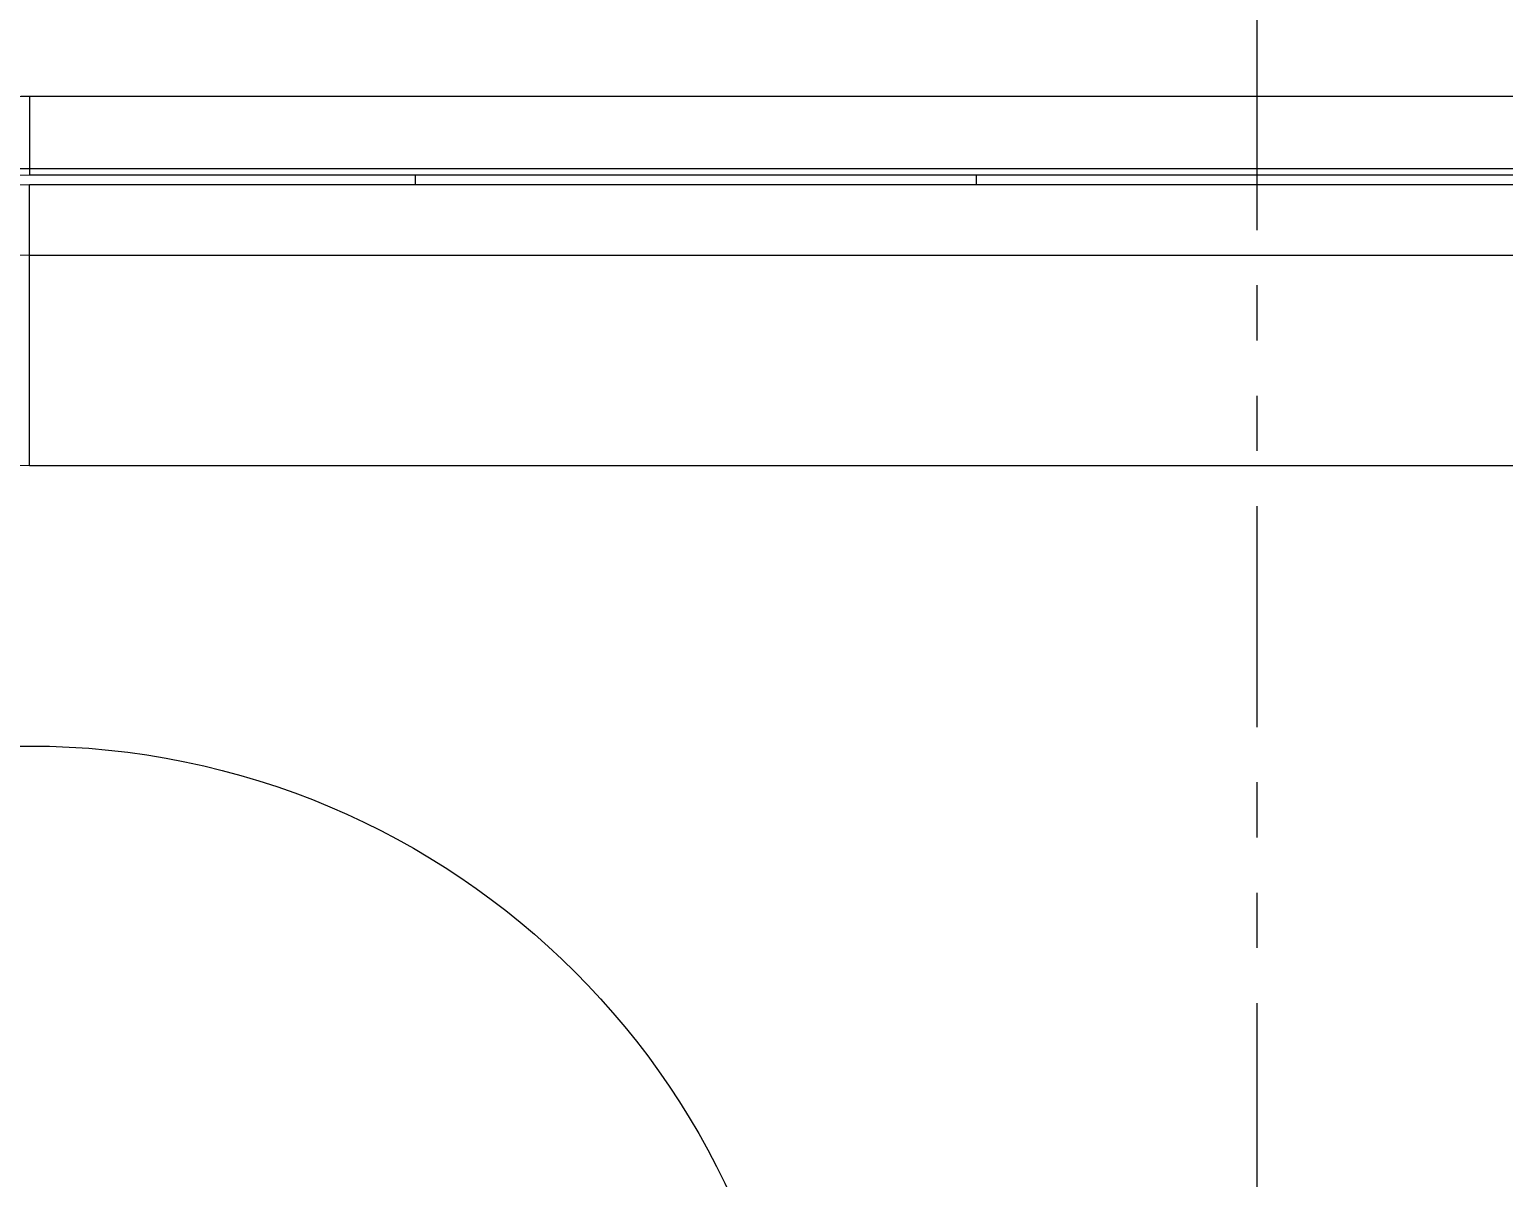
# Model space of a CAD drawing. Header units: millimetres. Extents: x -297 to 297, y -210 to 210.
# Drawn here: x -80.28 to -69.77, y 23.53 to 31.72 of the extents above; entities that cross this region are included whole.
import ezdxf

# ---------------------------------------------------------------- set-up
doc = ezdxf.new("R2010")
doc.units = ezdxf.units.MM
doc.linetypes.add('ACANSTGB', pattern=[0.354331, 0.15748, -0.03937, 0.03937, -0.03937, 0.03937, -0.03937])
doc.linetypes.add('CENTER', pattern=[10.16, 6.35, -1.27, 1.27, -1.27])
doc.layers.get('0').update_dxf_attribs({"lineweight": 20})
doc.layers.add('剖面线层', color=4, linetype='Continuous', lineweight=18)
doc.styles.add('标准', font='')
doc.styles.get('标准').set_extended_font_data('arial')
doc.dimstyles.new('标准$0', dxfattribs={"dimscale": 1.5, "dimtxt": 2.4, "dimasz": 2.5, "dimexe": 2, "dimexo": 1, "dimgap": 1.5, "dimtad": 1, "dimdec": 1, "dimdsep": 46, "dimtxsty": '标准', "dimcen": 2.5, "dimdle": 5, "dimclre": 256, "dimclrt": 7, "dimadec": 0, "dimazin": 0, "dimtfac": 0.714286, "dimtdec": 1, "dimtmove": 0, "dimatfit": 3, "dimfxl": 0, "dimtolj": 1, "dimarcsym": 0})

# ---------------------------------------------------------------- blocks, each defined once
blk = doc.blocks.new('*X4')
at = {"linetype": 'Continuous', "ltscale": 10}
for points in [[(-95.878, 42.995), (-92.128, 43.62), (-92.128, 42.37)], [(-47.178, 42.995), (-50.928, 43.62), (-50.928, 42.37)]]:
    blk.add_hatch(color=0, dxfattribs=at).paths.add_polyline_path(points, flags=0)
for p, q in [((-95.878, 22.607), (-95.878, 45.995)), ((-47.178, 22.607), (-47.178, 45.995))]:
    blk.add_line(p, q, dxfattribs=at)
at = {"color": 0, "linetype": 'Continuous', "ltscale": 10}
blk.add_line((-95.878, 42.995), (-47.178, 42.995), dxfattribs=at)
at = {"color": 7, "linetype": 'CENTER', "ltscale": 10, "insert": (-71.528, 47.082), "char_height": 3.6, "width": 18.9878, "attachment_point": 5, "style": '标准'}
blk.add_mtext('48.7', dxfattribs=at)

msp = doc.modelspace()

# ---------------------------------------------------------------- linework, layer by layer
at = {"color": 7, "linetype": 'Continuous', "lineweight": 15}
for p, q in [((-80.278, 31.237), (-80.278, 30.677)), ((-62.778, 31.237), (-80.278, 31.237)), ((-62.778, 30.722), (-80.278, 30.722)), ((-62.778, 30.677), (-80.278, 30.677)), ((-80.278, 28.607), (-80.278, 30.607)), ((-62.778, 30.607), (-80.278, 30.607)), ((-77.528, 30.677), (-77.528, 30.607)), ((-73.528, 30.607), (-73.528, 30.677)), ((-80.278, 30.107), (-62.778, 30.107)), ((-80.278, 28.607), (-62.778, 28.607))]:
    msp.add_line(p, q, dxfattribs=at)
msp.add_circle((-80.278, 21.107), 5.5, dxfattribs=at)
for centre, radius, start, end in [((-80.278, 21.129), 10.108, 90.0001, 92.7964), ((-80.278, 21.096), 9.626, 89.9999, 92.7912), ((-80.278, 21.107), 9.57, 90, 270), ((-80.278, 21.107), 9.5, 90, 270), ((-80.278, 21.107), 9, 90, 270), ((-80.278, 21.107), 7.5, 90, 270)]:
    msp.add_arc(centre, radius, start, end, dxfattribs=at)
at = {"layer": '剖面线层', "color": 7, "linetype": 'ACANSTGB', "ltscale": 10}
msp.add_line((-71.528, 38.947), (-71.528, 3.372), dxfattribs=at)

# ---------------------------------------------------------------- dimensions: what is measured, and where the dimension line sits
at = {"linetype": 'CENTER', "ltscale": 10}
dim = msp.add_linear_dim(base=(-47.178, 42.995), p1=(-95.878, 21.107), p2=(-47.178, 21.107), dimstyle='标准$0', override={"dimsah": 1, "dimtfill": 1, "dimtzin": 0}, dxfattribs=at)
dim.commit()
dim.dimension.update_dxf_attribs({"geometry": '*X4', "text_midpoint": (-71.528, 47.082)})

doc.saveas('drawing.dxf')
